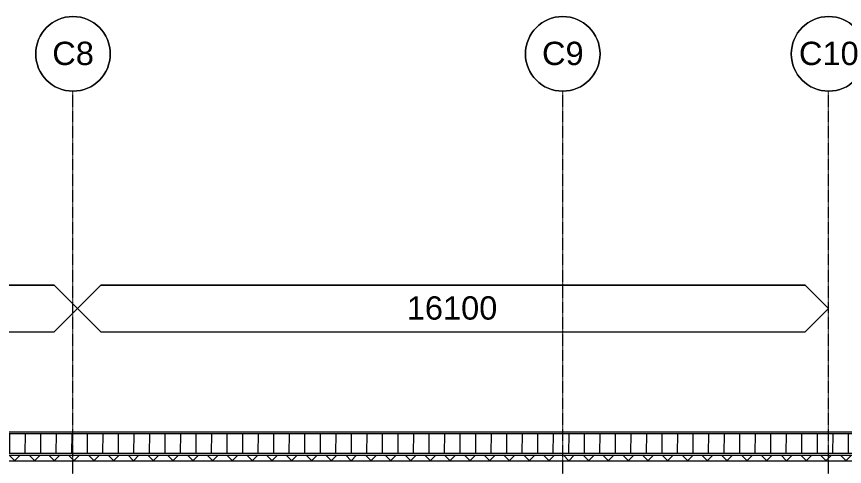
# Model space of a CAD drawing. Header units: millimetres. Extents: x 900982 to 1200730, y -305 to 27743.
# Drawn here: x 1146126 to 1163876, y 16915 to 26561 of the extents above; entities that cross this region are included whole.
import ezdxf

# ---------------------------------------------------------------- set-up
doc = ezdxf.new("R2010")
doc.units = ezdxf.units.MM
doc.linetypes.add('Grid Line', pattern=[21, 12, -3, 3, -3])
for name, color, linetype, lineweight in [('A-ANNO-NOTE', 131, 'Continuous', 5), ('A-DETL-GENF', 92, 'Continuous', 5), ('A-ROOF', 132, 'Continuous', 5), ('A-ROOF-PATT', 132, 'Continuous', 15), ('S-GRID', 1, 'Continuous', 5), ('S-GRID-IDEN', 1, 'Continuous', 5)]:
    doc.layers.add(name, color=color, linetype=linetype, lineweight=lineweight)
doc.styles.add('Arial', font='arial.ttf', dxfattribs={"height": 500})

# ---------------------------------------------------------------- blocks, each defined once
blk = doc.blocks.new('Ridge Capping - Ridge Capping-1882401-SECTION - GRIDS 2B')
at = {"layer": 'A-ROOF'}
for p, q in [((-1573701, 17651), (-1606735, 17650)), ((-1606735, 17624), (-1573701, 17625)), ((-1606735, 17621), (-1573716, 17622))]:
    blk.add_line(p, q, dxfattribs=at)
blk = doc.blocks.new('Dimension - Grids _2D_ - 1-200-1306287-SECTION - GRIDS 2B')
at = {"layer": 'A-DETL-GENF'}
for p, q in [((-1591468, 20800), (-1591968, 20300)), ((-1591968, 20300), (-1591468, 20800)), ((-1576368, 20800), (-1591468, 20800)), ((-1591468, 20800), (-1576368, 20800)), ((-1575868, 20300), (-1576368, 20800)), ((-1575868, 20300), (-1576368, 20800)), ((-1591968, 20300), (-1591468, 19800)), ((-1591968, 20300), (-1591468, 19800)), ((-1576368, 19800), (-1575868, 20300)), ((-1575868, 20300), (-1576368, 19800)), ((-1591468, 19800), (-1576368, 19800)), ((-1591468, 19800), (-1576368, 19800))]:
    blk.add_line(p, q, dxfattribs=at)
blk = doc.blocks.new('Dimension - Grids _2D_ - 1-200-1306290-SECTION - GRIDS 2B')
at = {"layer": 'A-DETL-GENF'}
for p, q in [((-1602068, 20800), (-1602568, 20300)), ((-1602568, 20300), (-1602068, 20800)), ((-1592468, 20800), (-1602068, 20800)), ((-1602068, 20800), (-1592468, 20800)), ((-1591968, 20300), (-1592468, 20800)), ((-1591968, 20300), (-1592468, 20800)), ((-1602568, 20300), (-1602068, 19800)), ((-1602568, 20300), (-1602068, 19800)), ((-1592468, 19800), (-1591968, 20300)), ((-1591968, 20300), (-1592468, 19800)), ((-1602068, 19800), (-1592468, 19800)), ((-1602068, 19800), (-1592468, 19800))]:
    blk.add_line(p, q, dxfattribs=at)
blk = doc.blocks.new('Grid - A1-V205-SECTION - GRIDS 2B')
at = {"layer": 'S-GRID-IDEN'}
blk.add_circle((-1602568, 25761), 800, dxfattribs=at)
for start, end in [(0, 180), (180, 0)]:
    blk.add_arc((-1602568, 25761), 800, start, end, dxfattribs=at)

msp = doc.modelspace()

# ---------------------------------------------------------------- hatches: boundary and pattern name
at = {"layer": 'A-ROOF-PATT', "lineweight": 5}
h = msp.add_hatch(dxfattribs=at)
h.set_pattern_fill('FP_59', color=256, style=0, pattern_type=2)
h.set_pattern_definition([(89.546, (2304716.66, -373755.56), (-332.99944, 0.00159), [])])
h.paths.add_polyline_path([(1132669, 17194), (1165449, 17196), (1165688, 17622), (1132669, 17621), (1132669, 17502), (1132669, 17215)])
h = msp.add_hatch(dxfattribs=at)
h.set_pattern_fill('FP_58', color=256, angle=45, style=0, pattern_type=2)
h.set_pattern_definition([(45.00347, (1073539.08, 9820.3), (-212.1449, 212.1192), []), (135.003, (1073539.08, 9820.3), (-212.1209, -212.1431), [])])
h.paths.add_polyline_path([(1132669, 17033), (1165449, 17035), (1165449, 17156), (1132669, 17154), (1132669, 17076)])

# ---------------------------------------------------------------- linework, layer by layer
at = {"layer": 'A-ROOF', "lineweight": 15}
msp.add_line((1165449, 17196), (1132669, 17194), dxfattribs=at)
at = {"layer": 'A-ROOF'}
for p, q in [((1132669, 17154), (1165449, 17156)), ((1132669, 17033), (1165449, 17035))]:
    msp.add_line(p, q, dxfattribs=at)
at = {"layer": 'S-GRID', "linetype": 'Grid Line'}
for p, q in [((1147336, -305), (1147336, 24961)), ((1157836, -305), (1157836, 24961)), ((1163536, -305), (1163536, 24961))]:
    msp.add_line(p, q, dxfattribs=at)

# ---------------------------------------------------------------- block references
at = {"layer": 'A-DETL-GENF'}
for name in ['Dimension - Grids _2D_ - 1-200-1306290-SECTION - GRIDS 2B', 'Dimension - Grids _2D_ - 1-200-1306287-SECTION - GRIDS 2B']:
    msp.add_blockref(name, (2739404, 0), dxfattribs=at)
at = {"layer": 'A-ROOF'}
msp.add_blockref('Ridge Capping - Ridge Capping-1882401-SECTION - GRIDS 2B', (2739404, 0), dxfattribs=at)
at = {"layer": 'S-GRID-IDEN'}
for p in [(2749904, 0), (2760404, 0), (2766104, 0)]:
    msp.add_blockref('Grid - A1-V205-SECTION - GRIDS 2B', p, dxfattribs=at)

# ---------------------------------------------------------------- texts
at = {"layer": 'A-ANNO-NOTE', "insert": (1154492, 20563), "char_height": 500, "width": 2324.89, "attachment_point": 1, "style": 'Arial'}
msp.add_mtext('16100', dxfattribs=at)
at = {"layer": 'S-GRID-IDEN', "char_height": 500, "attachment_point": 1, "style": 'Arial'}
for s, insert, width in [('C8', (1146892, 26021), 1074.26), ('C9', (1157392, 26021), 1074.26), ('C10', (1162900, 26021), 1539.24)]:
    msp.add_mtext(s, dxfattribs=dict(at, insert=insert, width=width))

doc.saveas('drawing.dxf')
